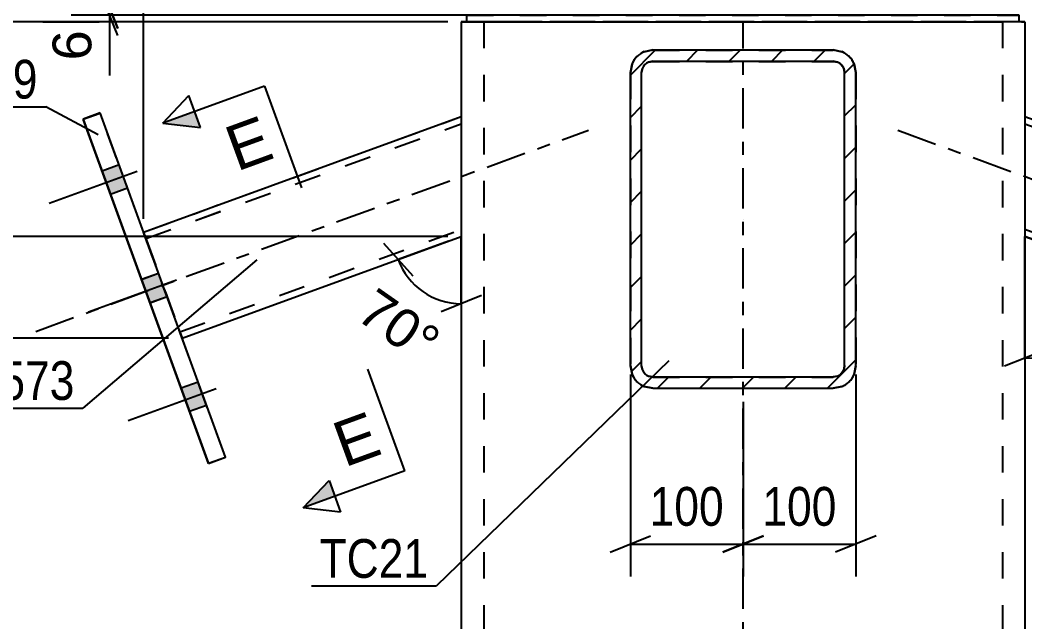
# Model space of a CAD drawing. Header units: millimetres. Extents: x -130 to 464, y -169 to 251.
# Drawn here: x 143.8 to 218.1, y 111.7 to 156.2 of the extents above; entities that cross this region are included whole.
import ezdxf

# ---------------------------------------------------------------- set-up
doc = ezdxf.new("R2010")
doc.units = ezdxf.units.MM
doc.linetypes.add('DXK_LINE_DOT2', pattern=[3.9198, 1.9599, -1.9599])
doc.linetypes.add('DXK_LINE_DOT3', pattern=[5.9187, 2.979, -0.9799, 0.9799, -0.9799])
doc.styles.add('Arial', font='ARIAL.TTF', dxfattribs={"height": 0.2})
doc.styles.add('Arial Narrow', font='ARIALN.TTF', dxfattribs={"height": 0.2})

# ---------------------------------------------------------------- blocks, each defined once
blk = doc.blocks.new('Part-284859513-1843 - 1774')
at = {"color": 2, "linetype": 'Continuous'}
for p, q in [((218.095, 149.1), (241.587, 140.55)), ((218.095, 140.232), (238.736, 132.719)), ((218.095, 140.231), (238.735, 132.718))]:
    blk.add_line(p, q, dxfattribs=at)
at = {"color": 7, "linetype": 'DXK_LINE_DOT2'}
for p, q in [((218.095, 149.1), (218.095, 140.231)), ((218.095, 149.099), (241.587, 140.549)), ((218.095, 148.568), (241.416, 140.08)), ((218.095, 148.567), (241.416, 140.079)), ((218.095, 140.764), (238.907, 133.189)), ((218.095, 140.763), (238.907, 133.188)), ((241.561, 140.478), (241.486, 140.275)), ((241.486, 140.273), (241.561, 140.477)), ((241.587, 140.55), (241.561, 140.478)), ((241.561, 140.477), (241.587, 140.549)), ((241.587, 140.55), (241.587, 140.549)), ((241.416, 140.079), (238.921, 133.223)), ((241.375, 139.97), (238.948, 133.299)), ((241.366, 139.941), (238.958, 133.325)), ((241.366, 139.942), (239.013, 133.479)), ((241.366, 139.942), (241.403, 140.044)), ((241.403, 140.043), (241.366, 139.941)), ((241.486, 140.275), (241.375, 139.97)), ((241.403, 140.044), (241.416, 140.08)), ((241.416, 140.079), (241.403, 140.043)), ((241.416, 140.079), (241.486, 140.273)), ((241.416, 140.08), (241.416, 140.079)), ((238.837, 132.994), (238.762, 132.791)), ((238.762, 132.789), (238.837, 132.993)), ((238.948, 133.299), (238.837, 132.994)), ((238.837, 132.993), (238.921, 133.223)), ((238.907, 133.189), (238.92, 133.225)), ((238.92, 133.223), (238.907, 133.188)), ((238.907, 133.188), (238.907, 133.189)), ((238.92, 133.225), (238.958, 133.326)), ((238.958, 133.325), (238.92, 133.223)), ((238.958, 133.326), (239.013, 133.479)), ((238.735, 132.718), (238.736, 132.718)), ((238.762, 132.791), (238.736, 132.719)), ((238.736, 132.718), (238.762, 132.789)), ((238.736, 132.719), (238.736, 132.718))]:
    blk.add_line(p, q, dxfattribs=at)
at = {"color": 7, "linetype": 'DXK_LINE_DOT3'}
blk.add_line((208.698, 148.086), (249.558, 133.214), dxfattribs=at)
blk = doc.blocks.new('Part-284859513-1780 - 1774')
at = {"color": 2, "linetype": 'Continuous'}
for p, q in [((149.729, 149.361), (148.477, 148.905)), ((158.993, 123.911), (149.729, 149.361)), ((148.477, 148.9), (148.477, 148.905)), ((148.477, 148.905), (157.74, 123.455)), ((148.477, 148.9), (148.478, 148.901)), ((157.74, 123.45), (148.477, 148.9)), ((157.74, 123.455), (158.993, 123.911)), ((158.993, 123.906), (157.74, 123.45)), ((157.74, 123.45), (157.74, 123.455)), ((158.993, 123.906), (158.991, 123.911)), ((158.993, 123.906), (158.993, 123.911))]:
    blk.add_line(p, q, dxfattribs=at)
at = {"color": 7, "linetype": 'DXK_LINE_DOT2'}
for p, q in [((148.478, 148.901), (149.729, 149.356)), ((149.729, 149.356), (149.729, 149.361)), ((158.991, 123.911), (149.729, 149.356))]:
    blk.add_line(p, q, dxfattribs=at)
blk = doc.blocks.new('Bolt-284859513-1781 - 1774')
at = {"linetype": 'Continuous'}
for points in [[(149.873, 145.067), (150.5, 143.344), (151.753, 143.8), (151.126, 145.523)], [(149.873, 145.066), (150.5, 143.343), (151.753, 143.799), (151.126, 145.522)], [(149.873, 145.064), (150.5, 143.341), (151.753, 143.797), (151.126, 145.52)], [(152.795, 137.041), (153.422, 135.318), (154.675, 135.774), (154.047, 137.497)], [(152.795, 137.038), (153.422, 135.315), (154.675, 135.771), (154.047, 137.494)], [(155.716, 129.014), (156.343, 127.291), (157.596, 127.747), (156.969, 129.47)], [(155.716, 129.013), (156.343, 127.29), (157.596, 127.746), (156.969, 129.469)], [(155.716, 129.011), (156.343, 127.288), (157.596, 127.744), (156.969, 129.467)]]:
    blk.add_hatch(color=1, dxfattribs=at).paths.add_polyline_path(points)
at = {"color": 1, "linetype": 'Continuous'}
for p, q in [((152.458, 145.032), (145.958, 142.667)), ((152.458, 145.031), (145.958, 142.665)), ((152.458, 145.029), (145.958, 142.664)), ((151.126, 145.523), (149.873, 145.067)), ((151.126, 145.522), (149.873, 145.066)), ((151.126, 145.52), (149.873, 145.064)), ((151.753, 143.8), (150.5, 143.344)), ((151.753, 143.799), (150.5, 143.343)), ((151.753, 143.797), (150.5, 143.341)), ((154.047, 137.497), (152.795, 137.041)), ((154.047, 137.494), (152.795, 137.038)), ((155.379, 137.006), (148.879, 134.64)), ((155.379, 137.003), (148.879, 134.637)), ((154.675, 135.774), (153.422, 135.318)), ((154.675, 135.771), (153.422, 135.315)), ((156.969, 129.47), (155.716, 129.014)), ((156.969, 129.469), (155.716, 129.013)), ((156.969, 129.467), (155.716, 129.011)), ((158.3, 128.979), (151.801, 126.614)), ((158.3, 128.978), (151.801, 126.612)), ((158.3, 128.976), (151.801, 126.611)), ((157.596, 127.747), (156.343, 127.291)), ((157.596, 127.746), (156.343, 127.29)), ((157.596, 127.744), (156.343, 127.288))]:
    blk.add_line(p, q, dxfattribs=at)
blk = doc.blocks.new('Part-284859513-1804 - 1774')
at = {"color": 7, "linetype": 'DXK_LINE_DOT2'}
for p, q in [((190.595, 154.008), (189.957, 153.882)), ((190.595, 154.008), (203.928, 154.008)), ((190.595, 154.006), (190.595, 154.008)), ((203.928, 154.006), (203.928, 154.008)), ((204.566, 153.882), (203.928, 154.008)), ((190.276, 153.112), (190.595, 153.175)), ((190.595, 153.172), (190.595, 153.175)), ((190.595, 153.175), (203.928, 153.175)), ((203.928, 153.172), (203.928, 153.175)), ((203.928, 153.175), (204.247, 153.112)), ((189.055, 152.98), (188.928, 152.342)), ((188.928, 152.342), (188.928, 130.672)), ((189.761, 152.342), (189.825, 152.661)), ((189.761, 152.339), (189.761, 152.342)), ((189.761, 130.675), (189.761, 152.342)), ((189.825, 152.658), (189.825, 152.661)), ((204.698, 152.658), (204.698, 152.661)), ((204.698, 152.661), (204.761, 152.342)), ((204.761, 152.339), (204.761, 152.342)), ((204.761, 130.675), (204.761, 152.342)), ((205.595, 152.342), (205.468, 152.98)), ((205.595, 152.342), (205.595, 130.672)), ((188.928, 130.675), (189.055, 130.037)), ((189.055, 130.035), (189.055, 130.037)), ((189.761, 130.672), (189.761, 130.675)), ((189.825, 130.356), (189.761, 130.675)), ((204.761, 130.675), (204.698, 130.356)), ((204.761, 130.672), (204.761, 130.675)), ((205.468, 130.037), (205.595, 130.675)), ((205.468, 130.035), (205.468, 130.037)), ((190.595, 129.842), (190.276, 129.905)), ((190.595, 129.839), (190.595, 129.842)), ((190.595, 129.842), (203.928, 129.842)), ((204.247, 129.905), (203.928, 129.842)), ((203.928, 129.839), (203.928, 129.842)), ((189.957, 129.135), (190.595, 129.008)), ((190.595, 129.008), (203.928, 129.008)), ((190.595, 129.008), (190.595, 129.006)), ((203.928, 129.008), (204.566, 129.135)), ((203.928, 129.006), (203.928, 129.008))]:
    blk.add_line(p, q, dxfattribs=at)
at = {"color": 7, "linetype": 'DXK_LINE_DOT3'}
blk.add_line((197.261, 141.508), (197.261, 141.506), dxfattribs=at)
at = {"color": 7, "linetype": 'DXK_LINE_DOT2'}
for centre, radius, start, end in [((190.595, 152.342), 1.667, 112.5, 157.5), ((203.928, 152.342), 1.667, 22.5, 67.5), ((190.595, 152.342), 0.833, 112.5, 157.5), ((203.928, 152.342), 0.833, 22.5, 67.5), ((190.595, 130.675), 1.667, 202.5, 247.5), ((190.595, 130.675), 0.833, 202.5, 247.5), ((203.928, 130.675), 0.833, 292.5, 337.5), ((203.928, 130.675), 1.667, 292.5, 337.5)]:
    blk.add_arc(centre, radius, start, end, dxfattribs=at)
blk = doc.blocks.new('Part-284859513-1885 - 1774')
at = {"color": 2, "linetype": 'Continuous'}
for p, q in [((217.678, 156.599), (176.845, 156.599)), ((176.845, 156.099), (176.845, 156.599)), ((176.845, 156.099), (178.242, 156.099)), ((217.678, 156.099), (216.281, 156.099)), ((217.678, 156.099), (217.678, 156.599))]:
    blk.add_line(p, q, dxfattribs=at)
at = {"color": 7, "linetype": 'DXK_LINE_DOT2'}
for p, q in [((176.845, 156.592), (217.678, 156.592)), ((176.845, 156.092), (176.845, 156.099)), ((176.845, 156.092), (176.845, 156.099)), ((217.678, 156.092), (176.845, 156.092)), ((216.281, 156.099), (178.242, 156.099)), ((217.678, 156.092), (217.678, 156.099)), ((217.678, 156.099), (217.678, 156.092))]:
    blk.add_line(p, q, dxfattribs=at)
blk = doc.blocks.new('Part-284859513-1837 - 1774')
at = {"color": 2, "linetype": 'Continuous'}
for p, q in [((176.428, 156.099), (176.428, 106.784)), ((176.428, 156.099), (176.682, 156.099)), ((176.682, 156.099), (176.845, 156.099)), ((178.242, 156.099), (178.486, 156.099)), ((178.486, 156.099), (179.761, 156.099)), ((179.761, 156.099), (214.761, 156.099)), ((214.761, 156.099), (216.037, 156.099)), ((216.281, 156.099), (216.037, 156.099)), ((217.841, 156.099), (217.678, 156.099)), ((217.841, 156.099), (218.095, 156.099)), ((218.095, 156.099), (218.095, 106.784))]:
    blk.add_line(p, q, dxfattribs=at)
at = {"color": 7, "linetype": 'DXK_LINE_DOT2'}
for p, q in [((176.682, 156.092), (176.428, 156.092)), ((177.404, 156.092), (176.682, 156.092)), ((176.845, 156.099), (177.404, 156.099)), ((177.404, 156.099), (178.242, 156.099)), ((178.486, 156.092), (177.404, 156.092)), ((178.095, 156.099), (178.095, 106.784)), ((178.221, 156.099), (178.095, 156.099)), ((178.095, 156.092), (178.221, 156.092)), ((178.583, 156.099), (178.221, 156.099)), ((178.221, 156.092), (178.583, 156.092)), ((179.761, 156.091), (178.486, 156.092)), ((179.123, 156.099), (178.583, 156.099)), ((178.583, 156.092), (179.123, 156.092)), ((179.761, 156.099), (179.123, 156.099)), ((179.123, 156.092), (179.761, 156.092)), ((179.761, 156.099), (214.761, 156.099)), ((179.761, 156.092), (214.761, 156.092)), ((179.761, 156.091), (214.761, 156.091)), ((215.399, 156.099), (214.761, 156.099)), ((214.761, 156.092), (215.399, 156.092)), ((216.037, 156.092), (214.761, 156.091)), ((215.94, 156.099), (215.399, 156.099)), ((215.399, 156.092), (215.94, 156.092)), ((216.301, 156.099), (215.94, 156.099)), ((215.94, 156.092), (216.301, 156.092)), ((217.118, 156.092), (216.037, 156.092)), ((217.118, 156.099), (216.281, 156.099)), ((216.428, 156.099), (216.301, 156.099)), ((216.301, 156.092), (216.428, 156.092)), ((216.428, 156.099), (216.428, 106.784)), ((217.678, 156.099), (217.118, 156.099)), ((217.841, 156.092), (217.118, 156.092)), ((218.095, 156.092), (217.841, 156.092))]:
    blk.add_line(p, q, dxfattribs=at)
at = {"color": 7, "linetype": 'DXK_LINE_DOT3'}
blk.add_line((197.261, 106.784), (197.261, 156.095), dxfattribs=at)
blk = doc.blocks.new('Part-284859513-1865 - 1774')
at = {"color": 2, "linetype": 'Continuous'}
for p, q in [((152.936, 140.55), (176.428, 149.1)), ((155.786, 132.719), (176.428, 140.232)), ((155.787, 132.718), (176.428, 140.231))]:
    blk.add_line(p, q, dxfattribs=at)
at = {"color": 7, "linetype": 'DXK_LINE_DOT2'}
for p, q in [((152.936, 140.549), (176.428, 149.099)), ((176.428, 149.1), (176.428, 140.231)), ((153.107, 140.08), (176.428, 148.568)), ((153.107, 140.079), (176.428, 148.567)), ((152.936, 140.549), (152.936, 140.55)), ((152.962, 140.478), (152.936, 140.55)), ((152.936, 140.549), (152.962, 140.477)), ((153.036, 140.275), (152.962, 140.478)), ((152.962, 140.477), (153.036, 140.273)), ((155.615, 133.189), (176.428, 140.764)), ((155.615, 133.188), (176.428, 140.763)), ((153.147, 139.97), (153.036, 140.275)), ((153.036, 140.273), (153.147, 139.968)), ((153.107, 140.079), (153.107, 140.08)), ((153.107, 140.08), (153.12, 140.044)), ((153.12, 140.043), (153.107, 140.079)), ((153.12, 140.044), (153.157, 139.942)), ((153.157, 139.941), (153.12, 140.043)), ((153.147, 139.97), (155.575, 133.299)), ((153.147, 139.968), (155.602, 133.223)), ((153.157, 139.942), (153.212, 139.79)), ((153.157, 139.941), (155.565, 133.325)), ((153.212, 139.79), (155.565, 133.326)), ((155.565, 133.326), (155.602, 133.225)), ((155.602, 133.223), (155.565, 133.325)), ((155.686, 132.994), (155.575, 133.299)), ((155.602, 133.225), (155.615, 133.189)), ((155.615, 133.188), (155.602, 133.223)), ((155.602, 133.223), (155.686, 132.993)), ((155.615, 133.188), (155.615, 133.189)), ((155.76, 132.791), (155.686, 132.994)), ((155.686, 132.993), (155.76, 132.789)), ((155.786, 132.719), (155.76, 132.791)), ((155.76, 132.789), (155.786, 132.718)), ((155.786, 132.718), (155.786, 132.719)), ((155.786, 132.718), (155.787, 132.718))]:
    blk.add_line(p, q, dxfattribs=at)
at = {"color": 7, "linetype": 'DXK_LINE_DOT3'}
blk.add_line((144.964, 133.214), (185.825, 148.086), dxfattribs=at)
blk = doc.blocks.new('Part-284859513-1870 - 1774')
at = {"linetype": 'Continuous'}
h = blk.add_hatch(dxfattribs=at)
h.set_pattern_fill('', scale=0.7, style=0, pattern_type=0)
h.set_pattern_definition([(45, (205.4677, 152.9898), (-1.57154, 1.57154), [])])
h.paths.add_polyline_path([(205.595, 152.352), (205.468, 152.99), (205.106, 153.531), (204.566, 153.892), (203.928, 154.019), (190.595, 154.019), (189.957, 153.892), (189.416, 153.531), (189.055, 152.99), (188.928, 152.352), (188.928, 130.685), (189.055, 130.048), (189.416, 129.507), (189.957, 129.146), (190.595, 129.019), (203.928, 129.019), (204.566, 129.146), (205.106, 129.507), (205.468, 130.048), (205.595, 130.685)])
h.paths.add_polyline_path([(204.698, 130.366), (204.517, 130.096), (204.247, 129.915), (203.928, 129.852), (190.595, 129.852), (190.276, 129.915), (190.005, 130.096), (189.825, 130.366), (189.761, 130.685), (189.761, 152.352), (189.825, 152.671), (190.005, 152.941), (190.276, 153.122), (190.595, 153.185), (203.928, 153.185), (204.247, 153.122), (204.517, 152.941), (204.698, 152.671), (204.761, 152.352), (204.761, 130.685)])
at = {"color": 2, "linetype": 'Continuous'}
for p, q in [((190.595, 154.019), (189.957, 153.892)), ((190.595, 154.019), (203.928, 154.019)), ((204.566, 153.892), (203.928, 154.019)), ((190.276, 153.122), (190.595, 153.185)), ((190.595, 153.183), (190.276, 153.119)), ((190.595, 153.183), (190.595, 153.185)), ((190.595, 153.185), (203.928, 153.185)), ((190.595, 153.183), (203.928, 153.183)), ((203.928, 153.183), (203.928, 153.185)), ((203.928, 153.185), (204.247, 153.122)), ((204.247, 153.119), (203.928, 153.183)), ((189.055, 152.99), (188.928, 152.352)), ((188.928, 130.685), (188.928, 152.352)), ((189.761, 152.352), (189.825, 152.671)), ((189.761, 130.685), (189.761, 152.352)), ((204.698, 152.671), (204.761, 152.352)), ((204.761, 130.685), (204.761, 152.352)), ((205.595, 152.352), (205.468, 152.99)), ((205.595, 130.685), (205.595, 152.352)), ((188.928, 130.685), (189.055, 130.048)), ((189.825, 130.366), (189.761, 130.685)), ((204.761, 130.685), (204.698, 130.366)), ((205.468, 130.048), (205.595, 130.685)), ((190.595, 129.852), (190.276, 129.915)), ((190.595, 129.852), (203.928, 129.852)), ((204.247, 129.915), (203.928, 129.852)), ((189.957, 129.146), (190.595, 129.019)), ((190.595, 129.016), (189.957, 129.143)), ((190.595, 129.016), (190.595, 129.019)), ((190.595, 129.019), (203.928, 129.019)), ((190.595, 129.016), (203.928, 129.016)), ((203.928, 129.019), (204.566, 129.146)), ((204.566, 129.143), (203.928, 129.016)), ((203.928, 129.016), (203.928, 129.019))]:
    blk.add_line(p, q, dxfattribs=at)
at = {"color": 7, "linetype": 'DXK_LINE_DOT2'}
for p, q in [((189.957, 153.889), (190.595, 154.016)), ((190.595, 154.016), (190.595, 154.019)), ((190.595, 154.016), (203.928, 154.016)), ((203.928, 154.016), (203.928, 154.019)), ((203.928, 154.016), (204.566, 153.889)), ((188.928, 152.349), (189.055, 152.987)), ((188.928, 152.349), (188.928, 152.352)), ((188.928, 152.349), (188.928, 130.683)), ((189.825, 152.668), (189.761, 152.349)), ((189.761, 152.349), (189.761, 152.352)), ((189.761, 130.683), (189.761, 152.349)), ((189.825, 152.668), (189.825, 152.671)), ((204.698, 152.668), (204.698, 152.671)), ((204.761, 152.349), (204.698, 152.668)), ((204.761, 152.349), (204.761, 152.352)), ((204.761, 130.683), (204.761, 152.349)), ((205.468, 152.987), (205.595, 152.349)), ((205.595, 152.352), (205.595, 130.683)), ((189.055, 130.045), (188.928, 130.683)), ((189.055, 130.045), (189.055, 130.048)), ((189.761, 130.683), (189.761, 130.685)), ((189.761, 130.683), (189.825, 130.364)), ((204.698, 130.364), (204.761, 130.683)), ((204.761, 130.683), (204.761, 130.685)), ((205.595, 130.683), (205.468, 130.045)), ((205.468, 130.045), (205.468, 130.048)), ((190.276, 129.913), (190.595, 129.849)), ((190.595, 129.849), (190.595, 129.852)), ((190.595, 129.849), (203.928, 129.849)), ((203.928, 129.849), (204.247, 129.913)), ((203.928, 129.849), (203.928, 129.852))]:
    blk.add_line(p, q, dxfattribs=at)
at = {"color": 7, "linetype": 'DXK_LINE_DOT3'}
blk.add_line((197.261, 141.519), (197.261, 141.516), dxfattribs=at)
at = {"color": 2, "linetype": 'Continuous'}
for centre, radius, start, end in [((190.595, 152.352), 1.667, 112.5, 157.5), ((203.928, 152.352), 1.667, 22.5, 67.5), ((190.595, 152.352), 0.833, 112.5, 157.5), ((190.595, 152.349), 0.833, 112.5, 157.5), ((203.928, 152.352), 0.833, 22.5, 67.5), ((203.928, 152.349), 0.833, 22.5, 67.5), ((190.595, 130.685), 1.667, 202.5, 247.5), ((190.595, 130.683), 1.667, 202.5, 247.5), ((190.595, 130.685), 0.833, 202.5, 247.5), ((203.928, 130.685), 0.833, 292.5, 337.5), ((203.928, 130.685), 1.667, 292.5, 337.5), ((203.928, 130.683), 1.667, 292.5, 337.5)]:
    blk.add_arc(centre, radius, start, end, dxfattribs=at)
at = {"color": 7, "linetype": 'DXK_LINE_DOT2'}
for centre, radius, start, end in [((190.595, 152.349), 1.667, 112.5, 157.5), ((203.928, 152.349), 1.667, 22.5, 67.5), ((190.595, 130.683), 0.833, 202.5, 247.5), ((203.928, 130.683), 0.833, 292.5, 337.5)]:
    blk.add_arc(centre, radius, start, end, dxfattribs=at)
blk = doc.blocks.new('StraightDimension-284859513-2107 - 1774')
at = {"color": 7, "linetype": 'Continuous'}
blk.add_line((175.428, 156.095), (104.867, 156.095), dxfattribs=at)
blk = doc.blocks.new('AngleDimension-284859513-2103 - 1774')
at = {"color": 7, "linetype": 'Continuous'}
for p, q in [((170.68, 139.734), (172.835, 137.326)), ((171.757, 138.53), (176.428, 140.232)), ((175.488, 139.889), (171.757, 138.53)), ((176.428, 135.261), (176.428, 140.232)), ((177.928, 135.861), (174.928, 134.661))]:
    blk.add_line(p, q, dxfattribs=at)
blk.add_arc((176.428, 140.232), 4.971, 200.02253, 270, dxfattribs=at)
at = {"color": 0}
blk.add_wipeout([(173.621, 129.903), (176.03, 133.344), (170.093, 137.5), (167.684, 134.059)], dxfattribs=at)
at = {"color": 3, "style": 'Arial'}
blk.add_text('70°', height=2.8652, rotation=-34.99053, dxfattribs=at).set_placement((168.52, 134.206))
blk = doc.blocks.new('StraightDimension-284859513-2112 - 1774')
at = {"color": 7, "linetype": 'Continuous'}
blk.add_line((175.428, 156.095), (104.867, 156.095), dxfattribs=at)
blk = doc.blocks.new('StraightDimension-284859513-2141 - 1774')
at = {"color": 7, "linetype": 'Continuous'}
for p, q in [((149.828, 165.929), (151.028, 162.929)), ((175.428, 164.429), (147.578, 164.429)), ((150.428, 157.096), (150.428, 164.429)), ((151.028, 155.596), (149.828, 158.596)), ((175.428, 157.096), (147.578, 157.096))]:
    blk.add_line(p, q, dxfattribs=at)
at = {"color": 0}
blk.add_wipeout([(149.678, 163.586), (145.478, 163.586), (145.478, 157.939), (149.678, 157.939)], dxfattribs=at)
at = {"color": 3, "style": 'Arial'}
blk.add_text('88', height=2.8652, rotation=90.00021, dxfattribs=at).set_placement((149.078, 158.539))
blk = doc.blocks.new('StraightDimension-284859513-2145 - 1774')
at = {"color": 7, "linetype": 'Continuous'}
for p, q in [((149.828, 158.596), (151.028, 155.596)), ((151.028, 155.096), (149.828, 158.096)), ((175.428, 157.096), (147.578, 157.096)), ((150.428, 156.596), (150.428, 157.096)), ((217.095, 156.596), (147.578, 156.596)), ((150.428, 156.596), (150.428, 152.122)), ((150.428, 156.596), (150.428, 152.122))]:
    blk.add_line(p, q, dxfattribs=at)
at = {"color": 0}
blk.add_wipeout([(149.678, 156.071), (145.478, 156.071), (145.478, 152.647), (149.678, 152.647)], dxfattribs=at)
at = {"color": 3, "style": 'Arial'}
blk.add_text('6', height=2.865, rotation=90.00021, dxfattribs=at).set_placement((149.078, 153.247))
blk = doc.blocks.new('StraightDimension-284859513-2377 - 1774')
at = {"color": 7, "linetype": 'Continuous'}
blk.add_line((152.936, 141.548), (152.936, 235.246), dxfattribs=at)
blk = doc.blocks.new('StraightDimension-284859513-2411 - 1774')
at = {"color": 7, "linetype": 'Continuous'}
for p, q in [((188.928, 130.019), (188.928, 115.101)), ((197.261, 128.001), (197.261, 115.101)), ((187.428, 116.901), (190.428, 118.101)), ((188.928, 117.501), (197.261, 117.501)), ((198.761, 118.101), (195.761, 116.901))]:
    blk.add_line(p, q, dxfattribs=at)
at = {"color": 0}
blk.add_wipeout([(196.437, 118.251), (196.437, 122.451), (189.752, 122.451), (189.752, 118.251)], dxfattribs=at)
at = {"color": 3, "style": 'Arial Narrow'}
blk.add_text('100', height=2.8633, dxfattribs=at).set_placement((190.352, 118.851))
blk = doc.blocks.new('StraightDimension-284859513-2425 - 1774')
at = {"color": 7, "linetype": 'Continuous'}
for p, q in [((205.595, 130.019), (205.595, 115.101)), ((197.261, 128.001), (197.261, 115.101)), ((195.761, 116.901), (198.761, 118.101)), ((197.261, 117.501), (205.595, 117.501)), ((207.095, 118.101), (204.095, 116.901))]:
    blk.add_line(p, q, dxfattribs=at)
at = {"color": 0}
blk.add_wipeout([(204.77, 118.251), (204.77, 122.451), (198.086, 122.451), (198.086, 118.251)], dxfattribs=at)
at = {"color": 3, "style": 'Arial Narrow'}
blk.add_text('100', height=2.8633, dxfattribs=at).set_placement((198.686, 118.851))
blk = doc.blocks.new('AngleDimension-284859513-2444 - 1774')
at = {"color": 7, "linetype": 'Continuous'}
for p, q in [((226.552, 137.156), (218.095, 140.234)), ((218.095, 131.234), (218.095, 140.234)), ((218.095, 139.232), (218.095, 131.234)), ((226.603, 135.541), (226.501, 138.77)), ((219.595, 131.834), (216.595, 130.634))]:
    blk.add_line(p, q, dxfattribs=at)
blk.add_arc((218.095, 140.234), 9, 270, 339.99997, dxfattribs=at)
at = {"color": 0}
blk.add_wipeout([(228.931, 130.388), (226.522, 133.828), (221.231, 130.124), (223.64, 126.683)], dxfattribs=at)
at = {"color": 3, "style": 'Arial Narrow'}
blk.add_text('70°', height=2.8633, rotation=35.00199, dxfattribs=at).set_placement((223.788, 127.519))
blk = doc.blocks.new('StraightDimension-284859513-4709 - 1774')
at = {"color": 7, "linetype": 'Continuous'}
for p, q in [((130.507, 154.591), (129.307, 157.591)), ((175.428, 156.091), (119.466, 156.091)), ((129.907, 140.231), (129.907, 156.091)), ((129.307, 141.731), (130.507, 138.731)), ((175.428, 140.231), (114.966, 140.231))]:
    blk.add_line(p, q, dxfattribs=at)
at = {"color": 0}
blk.add_wipeout([(129.156, 151.503), (124.956, 151.503), (124.957, 144.819), (129.157, 144.819)], dxfattribs=at)
at = {"color": 3, "style": 'Arial Narrow'}
blk.add_text('190', height=2.8633, rotation=90.00021, dxfattribs=at).set_placement((128.557, 145.419))
at = {"color": 0, "linetype": 'Continuous'}
blk.add_wipeout([(129.207, 156.691), (129.207, 160.891), (118.866, 160.891), (118.866, 156.691)], dxfattribs=at)
at = {"color": 3, "linetype": 'Continuous', "style": 'Arial Narrow'}
blk.add_text('14537', height=2.8633, dxfattribs=at).set_placement((119.466, 157.291))
blk = doc.blocks.new('StraightDimension-284859513-4710 - 1774')
at = {"color": 7, "linetype": 'Continuous'}
for p, q in [((129.307, 141.731), (130.507, 138.731)), ((175.428, 140.231), (114.966, 140.231)), ((129.907, 132.712), (129.907, 140.231)), ((130.507, 131.212), (129.307, 134.212)), ((154.788, 132.712), (114.966, 132.712))]:
    blk.add_line(p, q, dxfattribs=at)
at = {"color": 0, "linetype": 'Continuous'}
blk.add_wipeout([(124.707, 140.831), (124.707, 145.031), (114.366, 145.031), (114.366, 140.831)], dxfattribs=at)
at = {"color": 3, "linetype": 'Continuous', "style": 'Arial Narrow'}
blk.add_text('14347', height=2.8633, dxfattribs=at).set_placement((114.966, 141.431))
at = {"color": 0}
blk.add_wipeout([(129.156, 138.9), (124.956, 138.899), (124.957, 134.043), (129.157, 134.043)], dxfattribs=at)
at = {"color": 3, "style": 'Arial Narrow'}
blk.add_text('90', height=2.8633, rotation=90.00021, dxfattribs=at).set_placement((128.557, 134.643))
blk = doc.blocks.new('StraightDimension-284859513-4711 - 1774')
at = {"color": 7, "linetype": 'Continuous'}
for p, q in [((130.507, 131.212), (129.307, 134.212)), ((154.788, 132.712), (114.966, 132.712)), ((129.907, 62.718), (129.907, 132.712)), ((129.307, 64.218), (130.507, 61.218)), ((175.428, 62.718), (119.466, 62.718))]:
    blk.add_line(p, q, dxfattribs=at)
at = {"color": 0, "linetype": 'Continuous'}
blk.add_wipeout([(124.707, 133.312), (124.707, 137.512), (114.366, 137.512), (114.366, 133.312)], dxfattribs=at)
at = {"color": 0}
blk.add_wipeout([(129.156, 101.971), (124.956, 101.971), (124.957, 93.459), (129.157, 93.459)], dxfattribs=at)
at = {"color": 3, "linetype": 'Continuous', "style": 'Arial Narrow'}
blk.add_text('14257', height=2.8633, dxfattribs=at).set_placement((114.966, 133.912))
at = {"color": 3, "style": 'Arial Narrow'}
blk.add_text('3262', height=2.8633, rotation=90.00021, dxfattribs=at).set_placement((128.557, 94.059))
blk = doc.blocks.new('Mark-284859513-1776 - 1774')
at = {"color": 30, "linetype": 'Continuous'}
for p in [(136.471, 149.826), (149.591, 147.747)]:
    blk.add_line(p, (145.71, 149.826), dxfattribs=at)
at = {"color": 0}
blk.add_wipeout([(145.11, 150.426), (145.11, 153.426), (137.071, 153.426), (137.071, 150.426)], dxfattribs=at)
blk.add_wipeout([(145.11, 150.426), (145.11, 153.426), (137.071, 153.426), (137.071, 150.426)], dxfattribs=at)
at = {"color": 3, "style": 'Arial Narrow'}
blk.add_text('SP19', height=2.8633, dxfattribs=at).set_placement((137.071, 150.426))
blk = doc.blocks.new('Mark-284859513-1861 - 1774')
at = {"color": 30, "linetype": 'Continuous'}
for p in [(161.318, 138.494), (137.381, 127.55)]:
    blk.add_line(p, (148.445, 127.55), dxfattribs=at)
at = {"color": 0}
blk.add_wipeout([(147.845, 128.15), (147.845, 131.15), (137.981, 131.15), (137.981, 128.15)], dxfattribs=at)
blk.add_wipeout([(147.845, 128.15), (147.845, 131.15), (137.981, 131.15), (137.981, 128.15)], dxfattribs=at)
at = {"color": 3, "style": 'Arial Narrow'}
blk.add_text('TC573', height=2.8633, dxfattribs=at).set_placement((137.981, 128.15))
blk = doc.blocks.new('Mark-284859513-1866 - 1774')
at = {"color": 30, "linetype": 'Continuous'}
for p in [(191.772, 131.029), (165.349, 114.402)]:
    blk.add_line(p, (174.586, 114.402), dxfattribs=at)
at = {"color": 0}
blk.add_wipeout([(173.986, 115.002), (173.986, 118.002), (165.949, 118.002), (165.949, 115.002)], dxfattribs=at)
blk.add_wipeout([(173.986, 115.002), (173.986, 118.002), (165.949, 118.002), (165.949, 115.002)], dxfattribs=at)
at = {"color": 3, "style": 'Arial Narrow'}
blk.add_text('TC21', height=2.8633, dxfattribs=at).set_placement((165.949, 115.002))
blk = doc.blocks.new('SectionMark-284859513-2609 - 1774')
at = {"linetype": 'Continuous'}
for points in [[(156.718, 149.47), (157.145, 148.296), (154.369, 148.615)], [(166.648, 122.198), (167.076, 121.024), (164.727, 120.168)]]:
    blk.add_hatch(color=6, dxfattribs=at).paths.add_polyline_path(points)
at = {"color": 6, "linetype": 'Continuous'}
for p, q in [((154.369, 148.615), (156.29, 150.645)), ((157.145, 148.296), (156.29, 150.645)), ((154.369, 148.615), (157.145, 148.296)), ((164.727, 120.168), (166.648, 122.198)), ((166.648, 122.198), (167.504, 119.849)), ((167.504, 119.849), (164.727, 120.168))]:
    blk.add_line(p, q, dxfattribs=at)
at = {"color": 0, "linetype": 'Continuous'}
for points in [[(162.742, 146.077), (161.545, 149.366), (158.622, 148.302), (159.82, 145.013)], [(170.706, 124.208), (169.508, 127.497), (166.585, 126.432), (167.783, 123.144)]]:
    blk.add_wipeout(points, dxfattribs=at)
at = {"color": 6, "linetype": 'Continuous'}
for p, q in [((161.886, 151.352), (154.369, 148.615)), ((161.886, 151.352), (164.623, 143.835)), ((172.244, 122.906), (169.507, 130.423)), ((172.244, 122.906), (164.727, 120.168))]:
    blk.add_line(p, q, dxfattribs=at)
at = {"color": 3, "linetype": 'Continuous', "style": 'Arial'}
for p in [(159.82, 145.013), (167.783, 123.144)]:
    blk.add_text('E', height=3.343, rotation=20.00769, dxfattribs=at).set_placement(p)

msp = doc.modelspace()

# ---------------------------------------------------------------- block references
for name in ['Part-284859513-1837 - 1774', 'Part-284859513-1885 - 1774', 'Part-284859513-1870 - 1774', 'Part-284859513-1804 - 1774', 'Part-284859513-1780 - 1774', 'Part-284859513-1865 - 1774', 'Part-284859513-1843 - 1774', 'Bolt-284859513-1781 - 1774']:
    msp.add_blockref(name, (0, 0))

# ---------------------------------------------------------------- next in the draw order: block references
for name in ['StraightDimension-284859513-2107 - 1774', 'AngleDimension-284859513-2444 - 1774', 'StraightDimension-284859513-2411 - 1774']:
    msp.add_blockref(name, (0, 0))

# ---------------------------------------------------------------- next in the draw order: block references
for name in ['StraightDimension-284859513-2112 - 1774', 'AngleDimension-284859513-2103 - 1774', 'StraightDimension-284859513-2425 - 1774']:
    msp.add_blockref(name, (0, 0))

# ---------------------------------------------------------------- next in the draw order: block references
msp.add_blockref('StraightDimension-284859513-2141 - 1774', (0, 0))

# ---------------------------------------------------------------- next in the draw order: block references
msp.add_blockref('StraightDimension-284859513-2145 - 1774', (0, 0))

# ---------------------------------------------------------------- next in the draw order: block references
msp.add_blockref('StraightDimension-284859513-2377 - 1774', (0, 0))

# ---------------------------------------------------------------- next in the draw order: block references
msp.add_blockref('StraightDimension-284859513-4709 - 1774', (0, 0))

# ---------------------------------------------------------------- next in the draw order: block references
for name in ['Mark-284859513-1776 - 1774', 'StraightDimension-284859513-4710 - 1774']:
    msp.add_blockref(name, (0, 0))

# ---------------------------------------------------------------- next in the draw order: block references
msp.add_blockref('StraightDimension-284859513-4711 - 1774', (0, 0))

# ---------------------------------------------------------------- next in the draw order: block references
for name in ['Mark-284859513-1861 - 1774', 'Mark-284859513-1866 - 1774']:
    msp.add_blockref(name, (0, 0))

# ---------------------------------------------------------------- next in the draw order: block references
msp.add_blockref('SectionMark-284859513-2609 - 1774', (0, 0))

doc.saveas('drawing.dxf')
